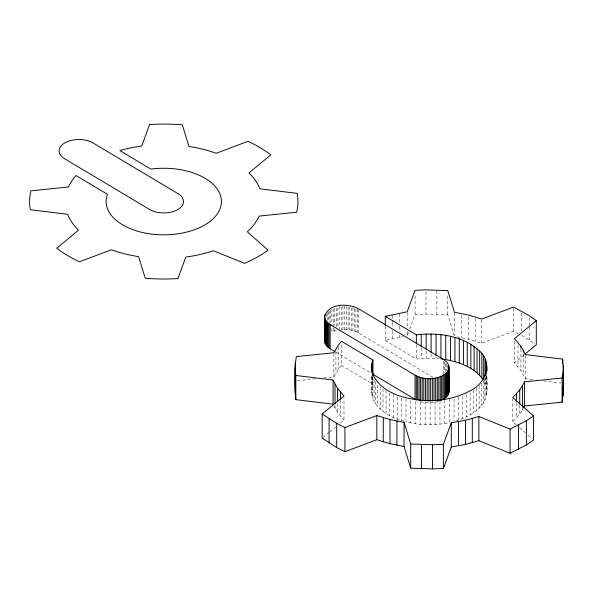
<?xml version="1.0" encoding="UTF-8"?>
<svg xmlns="http://www.w3.org/2000/svg" width="593" height="593" viewBox="0 0 593 593"><rect width="100%" height="100%" fill="white"/><g stroke="black" fill="none" stroke-linecap="round" stroke-linejoin="round"><path stroke-width="0.44" stroke-dasharray="2.96 2.22" d="M404.218 421.423C393.411 418.391 382.507 413.165 375.732 403.885C369.506 396.591 372.508 387.222 372.945 378.853M455.787 420.978C464.356 418.428 472.688 414.411 479.144 408.132C488.499 400.038 487.453 386.755 486.897 375.651M408.451 332.503L407.191 335.949L407.191 331.472M409.711 329.063L415.07 314.438L415.07 294.751M323.8 377.949L333.859 376.918L338.462 369.157L341.479 365.444L341.479 343.08M516.266 424.788L512.804 421.712L519.735 414.114L523.159 408.74M322.881 437.552L329.211 432.327M329.916 431.741L335.542 427.093M340.464 423.024L343.984 420.111L343.984 397.747M532.655 379.624L525.383 378.734L520.973 370.529L514.479 362.805L524.331 354.666M336.283 330.405L331.895 331.961L331.895 326.587M457.084 336.861L468.47 339.211L481.635 343.206L513.553 331.213L520.12 334.541M438.82 401.417C432.942 403.24 426.537 403.314 420.6 401.706M385.28 326.157L385.28 340.471L403.025 336.602M405.99 398.666L405.99 421.927C420.185 425.448 435.173 425.641 449.479 422.631L449.479 399.371M385.28 340.471L416.345 359.01L426.152 358.216L439.309 358.706M297.278 380.669L315.565 378.794M433.098 377.385L358.506 332.881C353.317 329.893 347.127 329.063 341.22 329.552L341.22 307.189M415.07 314.438L425.974 314.031L447.767 314.75L454.149 335.527M543.559 380.951L560.822 383.063M521.766 335.379L534.908 343.807M335.705 352.042L371.411 373.345M341.479 365.444L372.945 384.22M519.727 427.857L525.272 432.771M528.037 435.225L532.195 438.909M333.859 405.842L337.491 412.387L343.984 420.111M484.051 381.195L486.134 386.05L486.897 391.751M529.356 317.544L529.356 326.491M529.356 327.38L529.356 339.908M525.383 355.474L525.383 378.734M523.449 354.006L523.449 374.583M522.44 407.428L522.44 410.111M521.766 313.008L521.766 330.901M520.973 349.062L520.973 370.529M519.735 405.167L519.735 414.114M517.978 345.126L517.978 366.6M516.518 402.78L516.518 417.991M514.479 341.331L514.479 362.805M513.553 307.952L513.553 331.213M512.804 398.452L512.804 421.712M486.727 375.473L486.727 388.897M486.638 375.821L486.638 394.612M486.134 376.214L486.134 386.05M485.956 376.866L485.956 397.443M485.118 377.882L485.118 383.256M484.859 377.867L484.859 400.231M483.347 380.587L483.347 402.958M481.635 319.946L481.635 343.206M481.442 383.226L481.442 405.597M479.144 385.761L479.144 408.132M476.483 388.178L476.483 410.541M475.186 318.7L475.186 341.064M473.473 390.446L473.473 412.817M470.13 392.559L470.13 414.93M468.47 316.84L468.47 339.211M466.491 394.501L466.491 416.872M462.577 396.257L462.577 418.621M461.539 315.283L461.539 337.647M458.411 396.91L458.411 420.17M454.416 313.134L454.416 335.497M454.038 399.148L454.038 420.622M447.767 295.959L447.767 314.75M447.248 365.34L447.248 368.92M446.485 363.561L446.485 370.714M445.58 363.605L445.58 371.655M444.765 400.26L444.765 423.521M444.557 361.915L444.557 372.649M443.416 361.167L443.416 373.694M439.947 401.802L439.947 424.173M436.893 290.866L436.893 314.134M436.048 356.608L436.048 358.402M435.04 401.32L435.04 424.581M431.104 353.71L431.104 358.187M430.095 401.483L430.095 424.751M426.152 351.056L426.152 358.216M425.974 291.66L425.974 314.031M425.144 401.409L425.144 424.67M421.223 347.757L421.223 358.491M420.215 401.972L420.215 424.343M416.345 344.696L416.345 359.01M415.359 401.409L415.359 423.773M410.608 400.601L410.608 422.965M407.191 312.689L407.191 327.892M401.55 398.296L401.55 420.667M399.689 313.86L399.689 322.807M399.689 326.387L399.689 331.754M399.689 335.334L399.689 337.12M397.31 396.813L397.31 419.184M393.307 394.234L393.307 417.502M392.373 315.372L392.373 321.636M392.373 322.525L392.373 327.002M392.373 330.583L392.373 338.633M389.564 393.255L389.564 415.619M386.117 390.305L386.117 413.566M382.989 388.978L382.989 411.349M380.202 386.614L380.202 408.985M377.778 385.02L377.778 406.487M375.732 381.514L375.732 403.885M374.087 379.713L374.087 401.187M372.841 376.948L372.841 398.414M372.078 376.303L372.078 387.036M372.019 376.807L372.019 395.598M371.633 376.466L371.611 392.744M358.506 309.62L358.506 332.881M357.26 308.938L357.26 332.199M355.911 309.212L355.911 331.583M354.473 308.664L354.473 331.035M352.961 307.3L352.961 330.56M351.382 307.797L351.382 330.168M349.751 306.588L349.751 329.849M348.076 307.248L348.076 329.619M346.371 306.21L346.371 329.471M344.652 306.151L344.652 329.411M342.932 306.181L342.932 329.441M340.486 400.216L340.486 416.323M339.537 306.492L339.537 328.856M338.462 346.794L338.462 369.157M337.884 307.671L337.884 327.351M337.491 403.44L337.491 412.387M336.283 308.034L336.283 328.611M335.92 351.523L335.92 372.99M335.015 405.649L335.015 408.332M334.741 308.479L334.741 325.475M334.741 329.056L334.741 330.842M333.859 353.658L333.859 376.918M333.281 308.997L333.281 326.891M333.281 327.788L333.281 331.368M331.895 308.694L331.895 325.698M330.605 310.25L330.605 322.777M329.426 310.969L329.426 322.599M328.352 311.748L328.352 320.694M327.403 312.578L327.403 320.635M326.587 314.349L326.587 318.819"/><path stroke-width="0.89" d="M295.114 369.187L295.825 375.48L333.081 380.024L333.081 404.181L295.825 399.638C294.736 385.391 294.046 370.758 296.359 356.601L333.859 352.761L338.462 345.007L341.479 341.286L372.945 360.062C366.415 378.356 386.147 392.329 401.55 396.509C423.951 403.144 449.39 402.084 470.13 390.772C485.148 384.301 493.406 363.131 479.648 351.138C463.029 335.445 438.212 332.369 416.345 334.852L385.28 316.314L385.28 325.26M295.114 393.344L295.292 362.879M523.886 407.369L524.605 405.997L562.105 402.158C564.106 388 563.646 373.375 562.638 359.128L525.383 354.577L520.973 346.371L514.479 338.647L536.294 320.628L529.356 315.75L513.553 307.055L481.635 319.049L468.47 315.053L454.416 312.237L447.767 290.592L425.974 289.873L415.07 290.281L407.191 311.792L385.28 316.314M563.172 395.879L563.35 365.421M334.912 351.567C330.753 349.136 324.586 346.342 324.601 340.619L324.601 316.462C328.544 303.127 348.15 303.105 358.506 308.723L443.416 359.38C446.581 361.196 449.561 364.584 448.857 368.483L448.857 392.64L446.974 396.443L442.956 399.645L442.956 375.488L446.974 372.285L448.857 368.483M448.857 392.64L448.916 366.496M295.292 387.036L295.603 385.242M562.105 402.158L562.105 378L563.172 371.729M333.081 380.024L337.491 388.23L343.984 395.961L322.177 413.981L336.705 423.387L344.911 427.546L376.829 415.552L389.994 419.555L404.048 422.364L404.048 446.522L410.697 468.173L432.497 468.893L443.394 468.485L443.394 444.327L451.273 422.816L465.483 420.274L478.862 416.523L510.084 429.11L526.376 420.726L533.581 415.982L512.804 397.555L519.735 389.957L524.605 381.84L562.105 378M443.394 468.485L451.273 446.974L451.273 422.816M525.035 354.08L536.294 344.785L536.294 320.628M451.273 446.974L465.483 444.424L478.862 440.681L510.084 453.267L526.376 444.883L533.581 440.139L533.581 415.982M324.601 316.462C324.527 320.02 327.262 322.874 330.145 324.571L415.056 375.228C423.521 379.839 434.387 379.868 442.956 375.488M322.177 413.981L322.177 438.138L336.705 447.545L344.911 451.703L376.829 439.709L389.994 443.712L404.048 446.522M404.048 422.364L410.697 444.016L432.497 444.735L443.394 444.327M441.741 358.98C457.144 361.152 473.963 366.496 483.236 379.846M372.997 374.294L416.301 400.067L416.301 375.91M563.046 386.881L563.35 389.579M448.96 391.647L448.716 365.51M562.638 359.128L562.638 363.598M526.376 420.726L526.376 444.883M524.605 381.84L524.605 405.997M523.449 350.426L523.449 352.22M522.44 385.954L522.44 406.531M520.973 346.371L520.973 348.165M519.735 389.957L519.735 404.27M518.527 425.107L518.527 449.264M516.518 393.834L516.518 400.994M510.084 429.11L510.084 453.267M486.897 367.593L486.897 371.174M486.727 364.739L486.727 371.003M486.134 361.9L486.134 373.531M485.956 373.286L485.956 375.072M485.118 359.099L485.118 376.095M483.688 356.356L483.688 378.727M481.864 353.702L481.864 377.852M479.648 351.138L479.648 375.295M478.862 416.523L478.862 440.681M477.054 348.699L477.054 372.856M474.111 346.401L474.111 370.558M472.295 418.539L472.295 442.697M470.842 344.251L470.842 368.409M467.262 342.28L467.262 366.43M465.483 420.274L465.483 444.424M463.4 340.486L463.4 364.643M459.286 338.892L459.286 363.049M458.463 421.697L458.463 445.854M454.95 337.506L454.95 361.663M450.421 336.342L450.421 360.5M448.605 369.469L448.605 393.619M448.204 370.432L448.204 394.59M447.663 371.374L447.663 395.531M446.974 372.285L446.974 396.443M446.158 373.16L446.158 397.317M445.743 335.401L445.743 359.558M445.21 373.99L445.21 398.148M444.142 374.769L444.142 398.926M441.666 376.147L441.666 400.305M440.94 334.704L440.94 358.861M440.288 376.74L440.288 400.898M438.82 377.259L438.82 400.52M437.278 377.704L437.278 400.964M436.048 334.244L436.048 355.718M435.677 378.075L435.677 400.438M434.024 378.356L434.024 400.72M432.497 444.735L432.497 468.893M432.341 378.556L432.341 400.92M431.104 334.029L431.104 352.82M430.629 378.668L430.629 401.031M428.909 378.697L428.909 401.061M427.19 378.63L427.19 401.001M426.152 334.059L426.152 349.27M425.485 378.49L425.485 400.853M423.81 378.26L423.81 400.623M422.179 377.941L422.179 400.312M421.571 444.631L421.571 468.789M421.223 334.333L421.223 346.861M420.6 377.548L420.6 400.809M419.088 377.074L419.088 400.334M417.65 376.525L417.65 399.786M416.345 334.852L416.345 343.799M415.056 375.228L415.056 399.385M410.697 444.016L410.697 468.173M396.925 421.112L396.925 445.269M389.994 419.555L389.994 443.712M383.278 417.694L383.278 441.852M376.829 415.552L376.829 439.709M372.945 360.062L372.945 375.273M372.841 374.257L372.841 376.051M372.078 362.879L372.078 371.826M371.633 365.725L371.611 372.167M344.911 427.546L344.911 451.703M340.486 392.166L340.486 399.326M337.491 388.23L337.491 401.654M336.705 423.387L336.705 447.545M335.015 384.175L335.015 403.863M330.145 324.571L330.145 348.728M329.108 418.851L329.108 443.008M329.004 323.83L329.004 347.98M327.981 323.029L327.981 347.187M327.077 322.184L327.077 346.334M326.313 321.295L326.313 345.452M325.676 320.368L325.676 344.526M325.186 319.412L325.186 343.569M324.957 314.483L324.957 316.277M324.845 318.441L324.845 342.598M324.645 317.455L324.645 341.612M295.825 375.48L295.825 399.638M149.606 124.515L141.727 146.026A98.646 56.95 0 0 0 119.816 150.555L150.881 169.087A57.662 33.29 0 0 1 221.263 198.974A57.662 33.29 0 0 1 159.673 234.746A57.662 33.29 0 0 1 107.481 194.304L76.015 175.528A98.646 56.95 0 0 0 68.388 187.003L30.895 190.842A134.159 77.461 0 0 0 30.354 209.714L67.617 214.266A98.646 56.95 0 0 0 78.513 230.195L56.706 248.215A134.159 77.461 0 0 0 79.44 261.787L111.365 249.794A98.646 56.95 0 0 0 138.584 256.606L145.233 278.25A134.159 77.461 0 0 0 177.922 278.562L185.809 257.051A98.646 56.95 0 0 0 213.398 250.757L244.612 263.351A134.159 77.461 0 0 0 268.11 250.224L247.34 231.796A98.646 56.95 0 0 0 259.141 216.082L296.641 212.242A134.159 77.461 0 0 0 297.175 193.362L259.919 188.819A98.646 56.95 0 0 0 249.016 172.882L270.823 154.862A134.159 77.461 0 0 0 248.082 141.297L216.171 153.291A98.646 56.95 0 0 0 188.952 146.478L182.303 124.826A134.159 77.461 0 0 0 149.599 124.515M177.944 193.614L93.042 142.965A19.732 11.393 0 0 0 65.141 142.698A19.732 11.393 0 0 0 64.681 158.805L149.584 209.462A19.732 11.393 0 0 0 177.492 209.729A19.732 11.393 0 0 0 177.944 193.614"/></g></svg>
